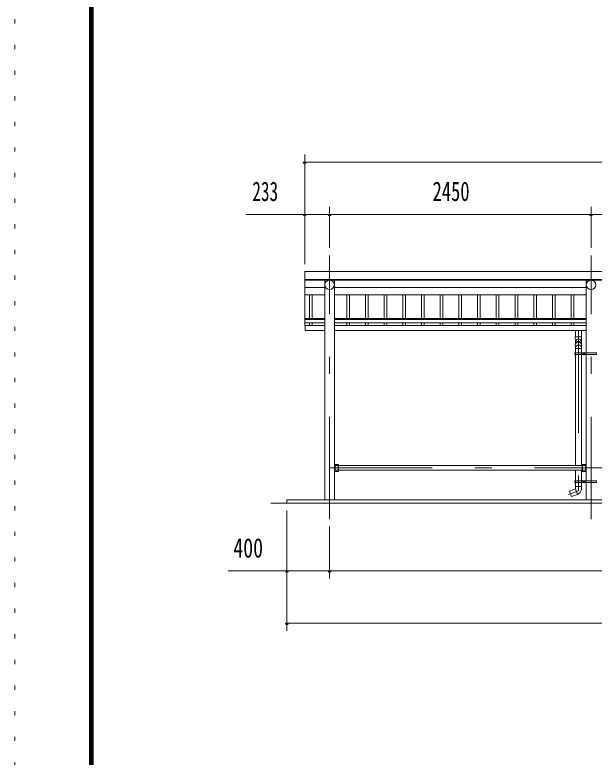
# Model space of a CAD drawing. Units: millimetres, scale not verified. Extents: x -33157 to 33170, y -14700 to 14700.
# Drawn here: x -8410 to -2981, y 748 to 7701 of the extents above; entities that cross this region are included whole.
import ezdxf
from ezdxf.enums import TextEntityAlignment as Align

# ---------------------------------------------------------------- set-up
doc = ezdxf.new("R2010")
doc.units = ezdxf.units.MM
doc.header["$LTSCALE"] = 80
doc.linetypes.add('USER3', pattern=[24, 12, -5, 2, -5])
doc.linetypes.add('USER4', pattern=[3, 0.5, -2.5])
for name, color, linetype, lineweight in [('0-2_1-07BOLD', 7, 'Continuous', 18), ('0-3_1-27CENTER', 3, 'USER3', 18), ('0-4_1-47THIN', 4, 'Continuous', 18), ('0-5_1-57DIM', 3, 'Continuous', 18), ('0-C_F-F1PAPER', 5, 'Continuous', 18), ('0-D_F-E_J_ADD', 5, 'USER4', 18)]:
    doc.layers.add(name, color=color, linetype=linetype, lineweight=lineweight)
doc.styles.add('ＭＳ ゴシック', font='')
doc.styles.get('ＭＳ ゴシック').set_extended_font_data('MS Gothic')

msp = doc.modelspace()

# ---------------------------------------------------------------- linework, layer by layer
at = {"layer": '0-2_1-07BOLD'}
for p, q in [((-5693.41, 5221.4), (4972.59, 5221.4)), ((4972.59, 5217.32), (-5693.41, 5217.32)), ((-5504.96, 5217.32), (-5504.96, 3157.54)), ((-5415.86, 3157.54), (-5415.86, 5217.32)), ((-3054.96, 4535.54), (-3054.96, 5217.32)), ((-5693.41, 5147.84), (-5504.96, 5147.84)), ((-3054.96, 5147.84), (-5415.86, 5147.84)), ((-5504.96, 5078.35), (-5693.41, 5078.35)), ((-5415.86, 5078.35), (-3054.96, 5078.35)), ((-5693.41, 4856.73), (-5504.96, 4856.73)), ((-5504.96, 4846.3), (-5693.41, 4846.3)), ((-5504.96, 4816.69), (-5693.41, 4816.69)), ((-3054.96, 4856.73), (-5415.86, 4856.73)), ((-5415.86, 4846.3), (-3054.96, 4846.3)), ((-3054.96, 4816.69), (-5415.86, 4816.69)), ((-5688.41, 4787.78), (-5693.41, 4787.78)), ((-5415.86, 4790.36), (-3054.96, 4790.36)), ((-3054.96, 4745.36), (-5415.86, 4745.36)), ((-3155.92, 4685.74), (-3155.92, 4745.36)), ((-3100.92, 4745.36), (-3100.92, 4685.74)), ((-3157.52, 4527.54), (-3163.62, 4527.54)), ((-3157.52, 4535.54), (-3157.52, 4519.54)), ((-3155.92, 4576.09), (-3100.92, 4576.09)), ((-3155.92, 4519.54), (-3155.92, 3478.89)), ((-3100.92, 3478.89), (-3100.92, 4519.54)), ((-3099.32, 4519.54), (-3099.32, 4535.54)), ((-3056.57, 4535.54), (-3056.57, 4519.54)), ((-3054.97, 4519.54), (-3054.97, 3335.54)), ((-3054.96, 3386.14), (-3054.96, 4517.54)), ((-5375.86, 3490.54), (-5415.86, 3490.54)), ((-5379.06, 3424.54), (-5379.06, 3490.54)), ((-5375.86, 3478.89), (-3094.96, 3478.89)), ((-3094.97, 3490.54), (-3054.96, 3490.54)), ((-3094.97, 3424.54), (-3094.97, 3490.54)), ((-3094.96, 3424.54), (-3094.96, 3490.54)), ((-3091.77, 3424.54), (-3091.77, 3490.54)), ((-3091.76, 3490.54), (-3091.76, 3424.54)), ((-3062.92, 3478.89), (-3062.92, 3436.19)), ((-3094.96, 3436.19), (-5375.86, 3436.19)), ((-3155.92, 3436.19), (-3155.92, 3335.54)), ((-3100.92, 3335.54), (-3100.92, 3436.19)), ((-3054.96, 3424.54), (-3094.97, 3424.54)), ((-3054.96, 3335.54), (-3054.96, 3370.14)), ((-3163.62, 3327.54), (-3157.52, 3327.54)), ((-3157.52, 3335.54), (-3157.52, 3319.54)), ((-3155.92, 3319.54), (-3155.92, 3282.63)), ((-3100.92, 3282.63), (-3100.92, 3319.54)), ((-3099.32, 3319.54), (-3099.32, 3335.54)), ((-3056.57, 3335.54), (-3056.57, 3319.54)), ((-3054.97, 3319.54), (-3054.97, 3157.54)), ((-3054.96, 3157.54), (-3054.96, 3319.54)), ((-3137.11, 3208.95), (-3155.92, 3260.63)), ((-6010.41, 3127.54), (5289.59, 3127.54))]:
    msp.add_line(p, q, dxfattribs=at)
for points in [[(-5693.41, 4787.78), (-5693.41, 5296.54), (4972.59, 5296.54)], [(-5504.96, 4745.36), (-5688.41, 4745.36), (-5688.41, 4790.36), (-5504.96, 4790.36)], [(-3098.92, 4685.74), (-3157.92, 4685.74), (-3155.92, 4636.07), (-3155.92, 4617.98)], [(-3100.92, 4617.97), (-3100.92, 4636.07), (-3098.92, 4685.74)], [(-3157.92, 4608.87), (-3155.92, 4583.03), (-3155.92, 4535.54)], [(-3100.92, 4535.54), (-3100.92, 4583.03), (-3098.93, 4609)], [(-5375.86, 3490.54), (-5375.86, 3424.54), (-5415.86, 3424.54)], [(-5379.06, 3436.19), (-5407.91, 3436.19), (-5407.91, 3478.89), (-5379.06, 3478.89)], [(-3091.77, 3478.89), (-3062.91, 3478.89), (-3062.91, 3436.19), (-3091.77, 3436.19)], [(-3157.42, 3282.63), (-3155.92, 3260.63), (-3212.3, 3240.11), (-3193.49, 3188.43), (-3137.39, 3208.85)], [(-3157.42, 3282.63), (-3099.42, 3282.63), (-3101.18, 3256.84)], [(5139.59, 3157.54), (-5860.41, 3157.54), (-5860.41, 3127.54)]]:
    msp.add_lwpolyline(points, dxfattribs=at)
for points in [[(-2958.17, 4519.54), (-3163.62, 4519.54), (-3163.62, 4535.54), (-2958.17, 4535.54)], [(-3082.95, 4530.42), (-3077.95, 4533.31), (-3072.95, 4530.42), (-3072.95, 4524.65), (-3077.95, 4521.77), (-3082.95, 4524.65)], [(-3163.62, 3335.54), (-3163.62, 3319.54), (-2958.17, 3319.54), (-2958.17, 3335.54)], [(-3082.95, 3330.43), (-3082.95, 3324.65), (-3077.95, 3321.77), (-3072.95, 3324.65), (-3072.95, 3330.43), (-3077.95, 3333.31)]]:
    msp.add_lwpolyline(points, close=True, dxfattribs=at)
for centre, radius in [((-5460.41, 5172.78), 44.55), ((-3010.41, 5172.78), 44.55), ((-3077.95, 4527.54), 6.25), ((-3077.95, 4527.54), 4.9), ((-3077.95, 3327.54), 6.25), ((-3077.95, 3327.54), 4.9)]:
    msp.add_circle(centre, radius, dxfattribs=at)
for centre, radius, start, end in [((-5460.41, 5172.09), 44.55, 180, 0), ((-3010.41, 5172.09), 44.55, 180, 0), ((-3128.42, 4636.37), 27.55, 3.55867, 176.44133), ((-3128.42, 4607.16), 29.55, 3.56303, 176.43697), ((-3128.42, 4615.67), 27.55, 3.55867, 176.44133), ((-3128.42, 4582.05), 27.55, 3.55867, 176.44133), ((-3156.05, 3260.59), 55, 289.83269, 356.09424)]:
    msp.add_arc(centre, radius, start, end, dxfattribs=at)
at = {"layer": '0-3_1-27CENTER'}
for p, q in [((-5460.41, 2977.54), (-5460.41, 5447.54)), ((-3010.41, 2977.54), (-3010.41, 5447.54)), ((-3128.42, 4745.36), (-3128.42, 3241.38)), ((-3090.45, 4527.54), (-3065.45, 4527.54)), ((-3077.95, 4540.04), (-3077.95, 4515.04)), ((-5460.41, 3457.54), (4739.59, 3457.54)), ((-3077.95, 3315.04), (-3077.95, 3340.04)), ((-3065.45, 3327.54), (-3090.45, 3327.54)), ((-3128.41, 3241.38), (-3221.68, 3207.43))]:
    msp.add_line(p, q, dxfattribs=at)
at = {"layer": '0-4_1-47THIN'}
for p, q in [((-5647.91, 4856.73), (-5647.91, 5078.35)), ((-5622.91, 5078.35), (-5622.91, 4856.73)), ((-5297.9, 5078.35), (-5297.9, 4856.73)), ((-5272.91, 4856.73), (-5272.91, 5078.35)), ((-5122.91, 4856.73), (-5122.91, 5078.35)), ((-5097.91, 5078.35), (-5097.91, 4856.73)), ((-4947.9, 5078.35), (-4947.9, 4856.73)), ((-4922.9, 4856.73), (-4922.9, 5078.35)), ((-4772.91, 4856.73), (-4772.91, 5078.35)), ((-4747.9, 5078.35), (-4747.9, 4856.73)), ((-4597.91, 5078.35), (-4597.91, 4856.73)), ((-4572.91, 4856.73), (-4572.91, 5078.35)), ((-4422.91, 4856.73), (-4422.91, 5078.35)), ((-4397.9, 5078.35), (-4397.9, 4856.73)), ((-4247.91, 5078.35), (-4247.91, 4856.73)), ((-4222.91, 4856.73), (-4222.91, 5078.35)), ((-4072.91, 4856.73), (-4072.91, 5078.35)), ((-4047.91, 5078.35), (-4047.91, 4856.73)), ((-3897.9, 5078.35), (-3897.9, 4856.73)), ((-3872.9, 4856.73), (-3872.9, 5078.35)), ((-3722.91, 4856.73), (-3722.91, 5078.35)), ((-3697.9, 5078.35), (-3697.9, 4856.73)), ((-3547.91, 5078.35), (-3547.91, 4856.73)), ((-3522.91, 4856.73), (-3522.91, 5078.35)), ((-3372.9, 4856.73), (-3372.9, 5078.35)), ((-3347.9, 5078.35), (-3347.9, 4856.73)), ((-3197.91, 5078.35), (-3197.91, 4856.73)), ((-3172.91, 4856.73), (-3172.91, 5078.35)), ((-5647.91, 4790.36), (-5647.91, 4816.69)), ((-5622.91, 4816.69), (-5622.91, 4790.36)), ((-5297.9, 4816.69), (-5297.9, 4790.36)), ((-5272.91, 4790.36), (-5272.91, 4816.69)), ((-5122.91, 4790.36), (-5122.91, 4816.69)), ((-5097.91, 4816.69), (-5097.91, 4790.36)), ((-4947.9, 4816.69), (-4947.9, 4790.36)), ((-4922.9, 4790.36), (-4922.9, 4816.69)), ((-4772.91, 4790.36), (-4772.91, 4816.69)), ((-4747.9, 4816.69), (-4747.9, 4790.36)), ((-4597.91, 4816.69), (-4597.91, 4790.36)), ((-4572.91, 4790.36), (-4572.91, 4816.69)), ((-4422.91, 4790.36), (-4422.91, 4816.69)), ((-4397.9, 4816.69), (-4397.9, 4790.36)), ((-4247.91, 4816.69), (-4247.91, 4790.36)), ((-4222.91, 4790.36), (-4222.91, 4816.69)), ((-4072.91, 4790.36), (-4072.91, 4816.69)), ((-4047.91, 4816.69), (-4047.91, 4790.36)), ((-3897.9, 4816.69), (-3897.9, 4790.36)), ((-3872.9, 4790.36), (-3872.9, 4816.69)), ((-3722.91, 4790.36), (-3722.91, 4816.69)), ((-3697.9, 4816.69), (-3697.9, 4790.36)), ((-3547.91, 4816.69), (-3547.91, 4790.36)), ((-3522.91, 4790.36), (-3522.91, 4816.69)), ((-3372.9, 4790.36), (-3372.9, 4816.69)), ((-3347.9, 4816.69), (-3347.9, 4790.36)), ((-3197.91, 4816.69), (-3197.91, 4790.36)), ((-3172.91, 4790.36), (-3172.91, 4816.69))]:
    msp.add_line(p, q, dxfattribs=at)
at = {"layer": '0-5_1-57DIM'}
for p, q in [((-5693.41, 5366.54), (-5693.41, 6392.54)), ((-5679.41, 6322.54), (-5707.41, 6322.54)), ((-5693.41, 6322.54), (4972.59, 6322.54)), ((-5460.41, 5517.54), (-5460.41, 5902.54)), ((-3010.41, 5517.54), (-3010.41, 5902.54)), ((-5693.41, 5832.54), (-6242.91, 5832.54)), ((-5679.41, 5832.54), (-5707.41, 5832.54)), ((-5693.41, 5832.54), (-5460.41, 5832.54)), ((-5446.41, 5832.54), (-5474.41, 5832.54)), ((-5460.41, 5832.54), (-3010.41, 5832.54)), ((-2996.41, 5832.54), (-3024.41, 5832.54)), ((-3010.41, 5832.54), (-210.41, 5832.54)), ((-5860.41, 1932.54), (-5860.41, 3057.54)), ((-5460.41, 2907.54), (-5460.41, 2422.54)), ((-5860.41, 2492.54), (-6409.91, 2492.54)), ((-5846.41, 2492.54), (-5874.41, 2492.54)), ((-5860.41, 2492.54), (-5460.41, 2492.54)), ((-5446.41, 2492.54), (-5474.41, 2492.54)), ((-5460.41, 2492.54), (4739.59, 2492.54)), ((-5846.41, 2002.54), (-5874.41, 2002.54)), ((-5860.41, 2002.54), (5139.59, 2002.54))]:
    msp.add_line(p, q, dxfattribs=at)
for centre in [(-5693.41, 6322.54), (-5693.41, 5832.54), (-5460.41, 5832.54), (-3010.41, 5832.54), (-5860.41, 2492.54), (-5460.41, 2492.54), (-5860.41, 2002.54)]:
    msp.add_arc(centre, 14, 180, 0, dxfattribs=at)
at = {"layer": '0-C_F-F1PAPER'}
for points in [[(32470.14, -14000), (32470.14, 14140), (-7709.86, 14140), (-7709.86, -14000)], [(32466.63, -13996.5), (32466.63, 14136.5), (-7706.36, 14136.5), (-7706.36, -13996.5)], [(32463.14, -13993), (-7702.86, -13993), (-7702.86, 14133), (32463.14, 14133)], [(32459.63, -13989.5), (32459.63, 14129.5), (-7699.36, 14129.5), (-7699.36, -13989.5)], [(32456.14, -13986), (-7695.86, -13986), (-7695.86, 14126), (32456.14, 14126)], [(32452.64, -13982.5), (32452.64, 14122.5), (-7692.36, 14122.5), (-7692.36, -13982.5)], [(32449.13, -13979), (-7688.86, -13979), (-7688.86, 14119), (32449.13, 14119)], [(32445.64, -13975.5), (32445.64, 14115.5), (-7685.36, 14115.5), (-7685.36, -13975.5)], [(32442.13, -13972), (32442.13, 14112), (-7681.86, 14112), (-7681.86, -13972)], [(32438.64, -13968.5), (32438.64, 14108.5), (-7678.36, 14108.5), (-7678.36, -13968.5)], [(32435.14, -13965), (-7674.86, -13965), (-7674.86, 14105), (32435.14, 14105)]]:
    msp.add_lwpolyline(points, close=True, dxfattribs=at)
at = {"layer": '0-D_F-E_J_ADD'}
msp.add_lwpolyline([(33170.14, -14700), (-8409.86, -14700), (-8409.86, 14700), (33170.14, 14700)], close=True, dxfattribs=at)

# ---------------------------------------------------------------- texts
at = {"layer": '0-5_1-57DIM', "color": 7, "style": 'ＭＳ ゴシック'}
for s, width, p in [('233', 0.65, (-6184.35, 5902.54)), ('2450', 0.7, (-4495.82, 5902.54)), ('400', 0.75, (-6362.83, 2562.54))]:
    msp.add_text(s, height=182.3, dxfattribs=dict(at, width=width)).set_placement(p, align=Align.BOTTOM_LEFT)

doc.saveas('drawing.dxf')
